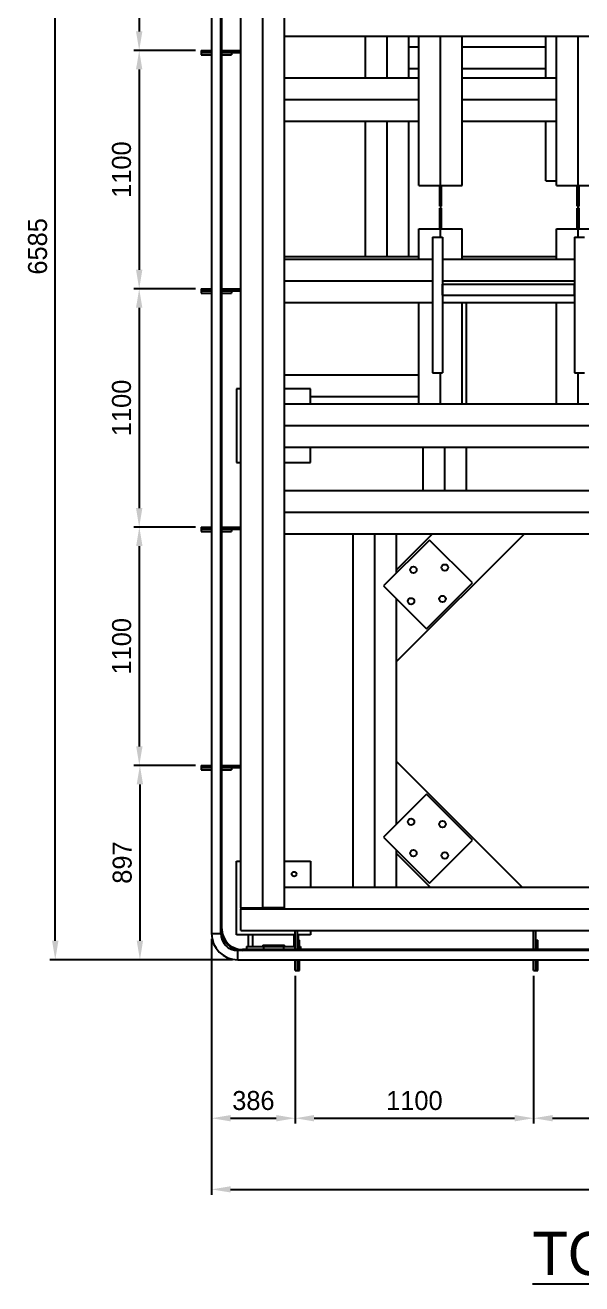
# Model space of a CAD drawing. Header units: millimetres. Extents: x 0 to 16187, y -20471 to 6290.
# Drawn here: x 1840.8 to 1943.5, y 1910.2 to 2142.6 of the extents above; entities that cross this region are included whole.
import ezdxf

# ---------------------------------------------------------------- set-up
doc = ezdxf.new("R2010")
doc.units = ezdxf.units.MM
doc.header["$PDSIZE"] = -1
doc.styles.add('ROMAND-1', font='ic-romand.shx')
doc.dimstyles.new('AM_ISO', dxfattribs={"dimtxt": 3.5, "dimasz": 3.5, "dimexe": 1, "dimexo": 1, "dimgap": 1.5, "dimtad": 1, "dimdsep": 46, "dimtxsty": 'Standard', "dimcen": 0, "dimclrd": 1, "dimclre": 1, "dimclrt": 1, "dimadec": 0, "dimazin": 2, "dimtp": 0.1, "dimtm": 0.1, "dimtfac": 0.71, "dimtdec": 3, "dimtmove": 0, "dimatfit": 3, "dimfxl": 1, "dimlwd": -1, "dimlwe": -1, "dimarcsym": 1})

# ---------------------------------------------------------------- blocks, each defined once
blk = doc.blocks.new('*D4757')
at = {"color": 1, "linetype": 'ByBlock'}
for p, q in [((1872.2, 2181.95), (1860.8, 2181.95)), ((1861.8, 2178.45), (1861.8, 2141.45)), ((1872.2, 2137.95), (1860.8, 2137.95))]:
    blk.add_line(p, q, dxfattribs=at)
at = {"color": 1}
for points in [[(1862.38, 2178.45), (1861.21, 2178.45), (1861.8, 2181.95)], [(1861.21, 2141.45), (1862.38, 2141.45), (1861.8, 2137.95)]]:
    blk.add_solid(points, dxfattribs=at)
at = {"layer": 'Defpoints', "color": 0}
for p in [(1873.2, 2181.95), (1861.8, 2137.95), (1873.2, 2137.95)]:
    blk.add_point(p, dxfattribs=at)
at = {"color": 1, "insert": (1858.55, 2159.95), "char_height": 3.5, "attachment_point": 5, "rotation": 90}
blk.add_mtext('1100', dxfattribs=at)
blk = doc.blocks.new('*D4758')
at = {"color": 1, "linetype": 'ByBlock'}
for p, q in [((1872.2, 2137.95), (1860.8, 2137.95)), ((1861.8, 2134.45), (1861.8, 2097.45)), ((1872.2, 2093.95), (1860.8, 2093.95))]:
    blk.add_line(p, q, dxfattribs=at)
at = {"color": 1}
for points in [[(1862.38, 2134.45), (1861.21, 2134.45), (1861.8, 2137.95)], [(1861.21, 2097.45), (1862.38, 2097.45), (1861.8, 2093.95)]]:
    blk.add_solid(points, dxfattribs=at)
at = {"layer": 'Defpoints', "color": 0}
for p in [(1873.2, 2137.95), (1861.8, 2093.95), (1873.2, 2093.95)]:
    blk.add_point(p, dxfattribs=at)
at = {"color": 1, "insert": (1858.55, 2115.95), "char_height": 3.5, "attachment_point": 5, "rotation": 90}
blk.add_mtext('1100', dxfattribs=at)
blk = doc.blocks.new('*D4759')
at = {"color": 1, "linetype": 'ByBlock'}
for p, q in [((1872.2, 2093.95), (1860.8, 2093.95)), ((1861.8, 2090.45), (1861.8, 2053.45)), ((1872.2, 2049.95), (1860.8, 2049.95))]:
    blk.add_line(p, q, dxfattribs=at)
at = {"color": 1}
for points in [[(1862.38, 2090.45), (1861.21, 2090.45), (1861.8, 2093.95)], [(1861.21, 2053.45), (1862.38, 2053.45), (1861.8, 2049.95)]]:
    blk.add_solid(points, dxfattribs=at)
at = {"layer": 'Defpoints', "color": 0}
for p in [(1873.2, 2093.95), (1861.8, 2049.95), (1873.2, 2049.95)]:
    blk.add_point(p, dxfattribs=at)
at = {"color": 1, "insert": (1858.55, 2071.95), "char_height": 3.5, "attachment_point": 5, "rotation": 90}
blk.add_mtext('1100', dxfattribs=at)
blk = doc.blocks.new('*D4760')
at = {"color": 1, "linetype": 'ByBlock'}
for p, q in [((1872.2, 2049.95), (1860.82, 2049.95)), ((1861.82, 2046.45), (1861.82, 2009.45)), ((1872.2, 2005.95), (1860.82, 2005.95))]:
    blk.add_line(p, q, dxfattribs=at)
at = {"color": 1}
for points in [[(1862.41, 2046.45), (1861.24, 2046.45), (1861.82, 2049.95)], [(1861.24, 2009.45), (1862.41, 2009.45), (1861.82, 2005.95)]]:
    blk.add_solid(points, dxfattribs=at)
at = {"layer": 'Defpoints', "color": 0}
for p in [(1873.2, 2049.95), (1861.82, 2005.95), (1873.2, 2005.95)]:
    blk.add_point(p, dxfattribs=at)
at = {"color": 1, "insert": (1858.57, 2027.95), "char_height": 3.5, "attachment_point": 5, "rotation": 90}
blk.add_mtext('1100', dxfattribs=at)
blk = doc.blocks.new('*D4761')
at = {"color": 1, "linetype": 'ByBlock'}
for p, q in [((1872.2, 2005.95), (1860.93, 2005.95)), ((1861.93, 2002.45), (1861.93, 1973.57)), ((1879, 1970.07), (1860.93, 1970.07))]:
    blk.add_line(p, q, dxfattribs=at)
at = {"color": 1}
for points in [[(1862.51, 2002.45), (1861.34, 2002.45), (1861.93, 2005.95)], [(1861.34, 1973.57), (1862.51, 1973.57), (1861.93, 1970.07)]]:
    blk.add_solid(points, dxfattribs=at)
at = {"layer": 'Defpoints', "color": 0}
for p in [(1873.2, 2005.95), (1861.93, 1970.07), (1880, 1970.07)]:
    blk.add_point(p, dxfattribs=at)
at = {"color": 1, "insert": (1858.68, 1988.01), "char_height": 3.5, "attachment_point": 5, "rotation": 90}
blk.add_mtext('897', dxfattribs=at)
blk = doc.blocks.new('*D4762')
at = {"color": 1, "linetype": 'ByBlock'}
for p, q in [((1875.16, 1973.91), (1875.16, 1939.81)), ((1890.58, 1967.11), (1890.58, 1939.81)), ((1878.66, 1940.81), (1887.08, 1940.81))]:
    blk.add_line(p, q, dxfattribs=at)
at = {"color": 1}
for points in [[(1878.66, 1941.4), (1878.66, 1940.23), (1875.16, 1940.81)], [(1887.08, 1940.23), (1887.08, 1941.4), (1890.58, 1940.81)]]:
    blk.add_solid(points, dxfattribs=at)
at = {"layer": 'Defpoints', "color": 0}
for p in [(1875.16, 1974.91), (1890.58, 1968.11), (1890.58, 1940.81)]:
    blk.add_point(p, dxfattribs=at)
at = {"color": 1, "insert": (1882.87, 1944.06), "char_height": 3.5, "attachment_point": 5}
blk.add_mtext('386', dxfattribs=at)
blk = doc.blocks.new('*D4763')
at = {"color": 1, "linetype": 'ByBlock'}
for p, q in [((1890.58, 1967.11), (1890.58, 1939.81)), ((1934.58, 1967.11), (1934.58, 1939.81)), ((1894.08, 1940.81), (1931.08, 1940.81))]:
    blk.add_line(p, q, dxfattribs=at)
at = {"color": 1}
for points in [[(1894.08, 1941.4), (1894.08, 1940.23), (1890.58, 1940.81)], [(1931.08, 1940.23), (1931.08, 1941.4), (1934.58, 1940.81)]]:
    blk.add_solid(points, dxfattribs=at)
at = {"layer": 'Defpoints', "color": 0}
for p in [(1890.58, 1968.11), (1934.58, 1968.11), (1934.58, 1940.81)]:
    blk.add_point(p, dxfattribs=at)
at = {"color": 1, "insert": (1912.58, 1944.06), "char_height": 3.5, "attachment_point": 5}
blk.add_mtext('1100', dxfattribs=at)
blk = doc.blocks.new('*D4764')
at = {"color": 1, "linetype": 'ByBlock'}
for p, q in [((1934.58, 1967.11), (1934.58, 1939.81)), ((1978.58, 1967.11), (1978.58, 1939.81)), ((1938.08, 1940.81), (1975.08, 1940.81))]:
    blk.add_line(p, q, dxfattribs=at)
at = {"color": 1}
for points in [[(1938.08, 1941.4), (1938.08, 1940.23), (1934.58, 1940.81)], [(1975.08, 1940.23), (1975.08, 1941.4), (1978.58, 1940.81)]]:
    blk.add_solid(points, dxfattribs=at)
at = {"layer": 'Defpoints', "color": 0}
for p in [(1934.58, 1968.11), (1978.58, 1968.11), (1978.58, 1940.81)]:
    blk.add_point(p, dxfattribs=at)
at = {"color": 1, "insert": (1956.58, 1944.06), "char_height": 3.5, "attachment_point": 5}
blk.add_mtext('1100', dxfattribs=at)
blk = doc.blocks.new('*D4767')
at = {"color": 1, "linetype": 'ByBlock'}
for p, q in [((1875.16, 1973.91), (1875.16, 1926.68)), ((2055.61, 1973.91), (2055.61, 1926.68)), ((1878.66, 1927.68), (2052.11, 1927.68))]:
    blk.add_line(p, q, dxfattribs=at)
at = {"color": 1}
for points in [[(1878.66, 1928.26), (1878.66, 1927.1), (1875.16, 1927.68)], [(2052.11, 1927.1), (2052.11, 1928.26), (2055.61, 1927.68)]]:
    blk.add_solid(points, dxfattribs=at)
at = {"layer": 'Defpoints', "color": 0}
for p in [(1875.16, 1974.91), (2055.61, 1974.91), (2055.61, 1927.68)]:
    blk.add_point(p, dxfattribs=at)
at = {"color": 1, "insert": (1965.38, 1930.93), "char_height": 3.5, "attachment_point": 5}
blk.add_mtext('4511', dxfattribs=at)
blk = doc.blocks.new('*D4768')
at = {"color": 1, "linetype": 'ByBlock'}
for p, q in [((1879, 2233.47), (1845.31, 2233.47)), ((1846.31, 1973.57), (1846.31, 2229.97)), ((1879, 1970.07), (1845.31, 1970.07))]:
    blk.add_line(p, q, dxfattribs=at)
at = {"color": 1}
for points in [[(1846.89, 2229.97), (1845.72, 2229.97), (1846.31, 2233.47)], [(1845.72, 1973.57), (1846.89, 1973.57), (1846.31, 1970.07)]]:
    blk.add_solid(points, dxfattribs=at)
at = {"layer": 'Defpoints', "color": 0}
for p in [(1846.31, 2233.47), (1880, 2233.47), (1880, 1970.07)]:
    blk.add_point(p, dxfattribs=at)
at = {"color": 1, "insert": (1843.06, 2101.77), "char_height": 3.5, "attachment_point": 5, "rotation": 90}
blk.add_mtext('6585', dxfattribs=at)

msp = doc.modelspace()

# ---------------------------------------------------------------- linework, layer by layer
at = {"color": 7, "linetype": 'Continuous', "lineweight": 25}
for p, q in [((1880.58237, 1979.66996), (1880.58237, 2223.86996)), ((1884.58237, 1979.66996), (1884.58237, 2223.86996)), ((1888.58237, 1979.66996), (1888.58237, 2223.86996)), ((1875.15837, 2180.28596), (1875.15837, 1974.90996)), ((1876.84637, 1974.90996), (1876.84637, 2180.28596)), ((1877.04637, 1975.75396), (1877.04637, 2180.28596)), ((1888.58237, 2140.60996), (1888.58237, 2144.60996)), ((1888.58237, 2140.60996), (2042.18237, 2140.60996)), ((1903.58237, 2132.88996), (1903.58237, 2140.60996)), ((1907.58237, 2132.88996), (1907.58237, 2140.60996)), ((1911.58237, 2138.60996), (1911.58237, 2140.60996)), ((1911.58237, 2132.88996), (1911.58237, 2140.60996)), ((1913.42237, 2113.00996), (1913.42237, 2140.60996)), ((1913.42237, 2140.60996), (1917.42237, 2140.60996)), ((1917.42237, 2140.60996), (1921.42237, 2140.60996)), ((1917.42237, 2113.00996), (1917.42237, 2140.60996)), ((1921.42237, 2113.00996), (1921.42237, 2140.60996)), ((1936.86237, 2138.60996), (1936.86237, 2140.60996)), ((1936.86237, 2132.88996), (1936.86237, 2140.60996)), ((1938.82237, 2140.60996), (1942.82237, 2140.60996)), ((1938.82237, 2113.00996), (1938.82237, 2140.60996)), ((1942.82237, 2140.60996), (1946.82237, 2140.60996)), ((1942.82237, 2113.00996), (1942.82237, 2140.60996)), ((1873.20237, 2137.95136), (1873.20237, 2137.55136)), ((1873.20237, 2137.95136), (1875.15837, 2137.95136)), ((1877.04637, 2137.95136), (1880.58237, 2137.95136)), ((1911.58237, 2134.60996), (1911.58237, 2138.60996)), ((1911.58237, 2138.60996), (1913.42237, 2138.60996)), ((1921.42237, 2138.60996), (1936.86237, 2138.60996)), ((1936.86237, 2134.60996), (1936.86237, 2138.60996)), ((1873.20237, 2137.55136), (1873.20237, 2137.15136)), ((1873.20237, 2137.55136), (1875.15837, 2137.55136)), ((1873.20237, 2137.15136), (1875.15837, 2137.15136)), ((1877.04637, 2137.55136), (1878.80237, 2137.55136)), ((1877.04637, 2137.55136), (1880.58237, 2137.55136)), ((1877.04637, 2137.15136), (1878.80237, 2137.15136)), ((1878.80237, 2137.55136), (1878.80237, 2137.15136)), ((1911.58237, 2134.60996), (1913.42237, 2134.60996)), ((1921.42237, 2134.60996), (1936.86237, 2134.60996)), ((1888.58237, 2132.88996), (1913.42237, 2132.88996)), ((1903.58237, 2132.88996), (1907.58237, 2132.88996)), ((1907.58237, 2132.88996), (1911.58237, 2132.88996)), ((1921.42237, 2132.88996), (1938.82237, 2132.88996)), ((1936.86237, 2132.88996), (1938.82237, 2132.88996)), ((1888.58237, 2128.88996), (1913.42237, 2128.88996)), ((1921.42237, 2128.88996), (1938.82237, 2128.88996)), ((1888.58237, 2124.88996), (1913.42237, 2124.88996)), ((1903.58237, 2124.88996), (1907.58237, 2124.88996)), ((1903.58237, 2099.88996), (1903.58237, 2124.88996)), ((1907.58237, 2124.88996), (1911.58237, 2124.88996)), ((1907.58237, 2099.88996), (1907.58237, 2124.88996)), ((1911.58237, 2099.88996), (1911.58237, 2124.88996)), ((1921.42237, 2124.88996), (1938.82237, 2124.88996)), ((1936.86237, 2124.88996), (1938.82237, 2124.88996)), ((1936.86237, 2113.84996), (1936.86237, 2124.88996)), ((1913.42237, 2113.00996), (1917.42237, 2113.00996)), ((1917.24237, 2109.18996), (1917.24237, 2113.00996)), ((1917.42237, 2113.00996), (1921.42237, 2113.00996)), ((1917.42237, 2113.00996), (1917.42237, 2109.18996)), ((1917.60237, 2109.18996), (1917.60237, 2113.00996)), ((1936.86237, 2113.84996), (1938.82237, 2113.84996)), ((1938.82237, 2113.00996), (1942.82237, 2113.00996)), ((1942.64237, 2109.18996), (1942.64237, 2113.00996)), ((1942.82237, 2113.00996), (1946.82237, 2113.00996)), ((1942.82237, 2113.00996), (1942.82237, 2109.18996)), ((1943.00237, 2109.18996), (1943.00237, 2113.00996)), ((1917.24237, 2109.18996), (1917.42237, 2109.18996)), ((1917.24237, 2108.82996), (1917.42237, 2108.82996)), ((1917.24237, 2105.00996), (1917.24237, 2108.82996)), ((1917.42237, 2109.18996), (1917.60237, 2109.18996)), ((1917.42237, 2108.82996), (1917.60237, 2108.82996)), ((1917.42237, 2108.82996), (1917.42237, 2105.00996)), ((1917.60237, 2105.00996), (1917.60237, 2108.82996)), ((1942.64237, 2109.18996), (1942.82237, 2109.18996)), ((1942.64237, 2105.00996), (1942.64237, 2108.82996)), ((1942.64237, 2108.82996), (1942.82237, 2108.82996)), ((1942.82237, 2109.18996), (1943.00237, 2109.18996)), ((1942.82237, 2108.82996), (1943.00237, 2108.82996)), ((1942.82237, 2108.82996), (1942.82237, 2105.00996)), ((1943.00237, 2105.00996), (1943.00237, 2108.82996)), ((1913.42237, 2099.40996), (1913.42237, 2105.00996)), ((1913.42237, 2105.00996), (1917.42237, 2105.00996)), ((1915.94237, 2103.44996), (1915.94237, 2078.44996)), ((1915.94237, 2103.44996), (1917.74237, 2103.44996)), ((1917.42237, 2103.44996), (1917.42237, 2105.00996)), ((1917.42237, 2105.00996), (1921.42237, 2105.00996)), ((1917.74237, 2103.44996), (1917.74237, 2078.44996)), ((1921.42237, 2099.40996), (1921.42237, 2105.00996)), ((1938.82237, 2099.40996), (1938.82237, 2105.00996)), ((1938.82237, 2105.00996), (1942.82237, 2105.00996)), ((1942.14237, 2103.44996), (1943.94237, 2103.44996)), ((1942.14237, 2103.44996), (1942.14237, 2078.44996)), ((1942.82237, 2105.00996), (1946.82237, 2105.00996)), ((1942.82237, 2103.44996), (1942.82237, 2105.00996)), ((1888.58237, 2099.88996), (1913.42237, 2099.88996)), ((1888.58237, 2095.40996), (1888.58237, 2099.40996)), ((1888.58237, 2099.40996), (1915.94237, 2099.40996)), ((1903.58237, 2099.88996), (1907.58237, 2099.88996)), ((1907.58237, 2099.88996), (1911.58237, 2099.88996)), ((1913.42237, 2099.40996), (1915.94237, 2099.40996)), ((1917.74237, 2099.40996), (1921.42237, 2099.40996)), ((1917.74237, 2099.40996), (1942.14237, 2099.40996)), ((1921.42237, 2099.88996), (1938.82237, 2099.88996)), ((1938.82237, 2099.40996), (1942.14237, 2099.40996)), ((1873.20237, 2093.95136), (1873.20237, 2093.55136)), ((1873.20237, 2093.95136), (1875.15837, 2093.95136)), ((1877.04637, 2093.95136), (1880.58237, 2093.95136)), ((1888.58237, 2091.40996), (1888.58237, 2095.40996)), ((1888.58237, 2095.40996), (1915.94237, 2095.40996)), ((1917.74237, 2095.40996), (1942.14237, 2095.40996)), ((1917.74237, 2092.76996), (1917.74237, 2094.76996)), ((1917.74237, 2094.76996), (1942.14237, 2094.76996)), ((1942.14237, 2092.76996), (1942.14237, 2094.76996)), ((1873.20237, 2093.55136), (1875.15837, 2093.55136)), ((1873.20237, 2093.55136), (1873.20237, 2093.15136)), ((1873.20237, 2093.15136), (1875.15837, 2093.15136)), ((1877.04637, 2093.55136), (1878.80237, 2093.55136)), ((1877.04637, 2093.55136), (1880.58237, 2093.55136)), ((1877.04637, 2093.15136), (1878.80237, 2093.15136)), ((1878.80237, 2093.55136), (1878.80237, 2093.15136)), ((1888.58237, 2091.40996), (1915.94237, 2091.40996)), ((1913.42237, 2072.68996), (1913.42237, 2091.40996)), ((1913.42237, 2091.40996), (1915.94237, 2091.40996)), ((1917.74237, 2092.76996), (1942.14237, 2092.76996)), ((1917.74237, 2091.40996), (1921.42237, 2091.40996)), ((1917.74237, 2091.40996), (1942.14237, 2091.40996)), ((1921.42237, 2072.68996), (1921.42237, 2091.40996)), ((1922.18237, 2072.68996), (1922.18237, 2091.40996)), ((1938.82237, 2072.68996), (1938.82237, 2091.40996)), ((1938.82237, 2091.40996), (1942.14237, 2091.40996)), ((1888.58237, 2078.04996), (1913.42237, 2078.04996)), ((1915.94237, 2078.44996), (1917.74237, 2078.44996)), ((1917.42237, 2072.68996), (1917.42237, 2078.44996)), ((1942.14237, 2078.44996), (1943.94237, 2078.44996)), ((1942.82237, 2072.68996), (1942.82237, 2078.44996)), ((1879.78237, 2075.48996), (1879.78237, 2061.88996)), ((1880.58237, 2075.48996), (1879.78237, 2075.48996)), ((1893.38237, 2075.48996), (1888.58237, 2075.48996)), ((1893.38237, 2072.68996), (1893.38237, 2075.48996)), ((1893.38237, 2074.04996), (1913.42237, 2074.04996)), ((1888.58237, 2072.68996), (2042.18237, 2072.68996)), ((1888.58237, 2068.68996), (1888.58237, 2072.68996)), ((1913.42237, 2072.68996), (1917.42237, 2072.68996)), ((1917.42237, 2072.68996), (1921.42237, 2072.68996)), ((1938.82237, 2072.68996), (1942.82237, 2072.68996)), ((1942.82237, 2072.68996), (1946.82237, 2072.68996)), ((1888.58237, 2068.68996), (2042.18237, 2068.68996)), ((1888.58237, 2064.68996), (1888.58237, 2068.68996)), ((1888.58237, 2064.68996), (2042.18237, 2064.68996)), ((1893.38237, 2061.88996), (1893.38237, 2064.68996)), ((1914.18237, 2056.68996), (1914.18237, 2064.68996)), ((1918.18237, 2056.68996), (1918.18237, 2064.68996)), ((1922.18237, 2056.68996), (1922.18237, 2064.68996)), ((1879.78237, 2061.88996), (1880.58237, 2061.88996)), ((1888.58237, 2061.88996), (1893.38237, 2061.88996)), ((1888.58237, 2056.68996), (1996.82237, 2056.68996)), ((1914.18237, 2056.68996), (1918.18237, 2056.68996)), ((1918.18237, 2056.68996), (1922.18237, 2056.68996)), ((1888.58237, 2052.68996), (1996.82237, 2052.68996)), ((1873.20237, 2049.95136), (1873.20237, 2049.55136)), ((1873.20237, 2049.95136), (1875.15837, 2049.95136)), ((1873.20237, 2049.55136), (1875.15837, 2049.55136)), ((1873.20237, 2049.55136), (1873.20237, 2049.15136)), ((1877.04637, 2049.95136), (1880.58237, 2049.95136)), ((1877.04637, 2049.55136), (1878.80237, 2049.55136)), ((1877.04637, 2049.55136), (1880.58237, 2049.55136)), ((1878.80237, 2049.55136), (1878.80237, 2049.15136)), ((1873.20237, 2049.15136), (1875.15837, 2049.15136)), ((1877.04637, 2049.15136), (1878.80237, 2049.15136)), ((1888.58237, 2048.68996), (1996.82237, 2048.68996)), ((1901.30237, 1983.48996), (1901.30237, 2048.68996)), ((1901.30237, 2048.68996), (1905.30237, 2048.68996)), ((1905.30237, 2048.68996), (1909.30237, 2048.68996)), ((1905.30237, 1983.48996), (1905.30237, 2048.68996)), ((1915.35522, 2047.56239), (1906.86994, 2039.07711)), ((1909.30237, 2042.07522), (1915.91711, 2048.68996)), ((1909.30237, 2025.10466), (1932.88767, 2048.68996)), ((1909.30237, 2041.50954), (1909.30237, 2048.68996)), ((1923.27482, 2039.64279), (1915.35522, 2047.56239)), ((1915.91711, 2048.68996), (1932.88767, 2048.68996)), ((1909.30237, 2041.50954), (1909.30237, 2042.07522)), ((1906.86994, 2039.07711), (1914.78954, 2031.15751)), ((1914.78954, 2031.15751), (1923.27482, 2039.64279)), ((1909.30237, 2025.10466), (1909.30237, 2036.64468)), ((1909.30237, 1995.13524), (1909.30237, 2036.64468)), ((1873.20237, 2005.95136), (1875.15837, 2005.95136)), ((1873.20237, 2005.95136), (1873.20237, 2005.55136)), ((1873.20237, 2005.55136), (1875.15837, 2005.55136)), ((1873.20237, 2005.55136), (1873.20237, 2005.15136)), ((1877.04637, 2005.95136), (1880.58237, 2005.95136)), ((1877.04637, 2005.55136), (1878.80237, 2005.55136)), ((1877.04637, 2005.55136), (1880.58237, 2005.55136)), ((1878.80237, 2005.55136), (1878.80237, 2005.15136)), ((1909.30237, 1995.13524), (1909.30237, 2006.67526)), ((1932.48767, 1983.48996), (1909.30237, 2006.67526)), ((1873.20237, 2005.15136), (1875.15837, 2005.15136)), ((1877.04637, 2005.15136), (1878.80237, 2005.15136)), ((1914.78954, 2000.62241), (1906.86994, 1992.70281)), ((1923.27482, 1992.13713), (1914.78954, 2000.62241)), ((1906.86994, 1992.70281), (1915.35522, 1984.21753)), ((1915.35522, 1984.21753), (1923.27482, 1992.13713)), ((1909.30237, 1989.7047), (1909.30237, 1990.27039)), ((1909.30237, 1983.48996), (1909.30237, 1990.27039)), ((1915.51711, 1983.48996), (1909.30237, 1989.7047)), ((1879.78237, 1988.28996), (1880.58237, 1988.28996)), ((1879.78237, 1974.68996), (1879.78237, 1988.28996)), ((1888.58237, 1988.28996), (1893.38237, 1988.28996)), ((1893.38237, 1988.28996), (1893.38237, 1983.48996)), ((1888.58237, 1979.66996), (1888.58237, 1983.48996)), ((1888.58237, 1983.48996), (2042.18237, 1983.48996)), ((1880.58237, 1979.66996), (1880.58237, 1979.48996)), ((1880.58237, 1979.66996), (1888.58237, 1979.66996)), ((1880.58237, 1979.66996), (1884.58237, 1979.66996)), ((1880.58237, 1975.48996), (1880.58237, 1979.48996)), ((1880.58237, 1979.48996), (2050.18237, 1979.48996)), ((1888.58237, 1979.66996), (1884.58237, 1979.66996)), ((1880.58237, 1975.48996), (2050.18237, 1975.48996)), ((1890.58237, 1971.95396), (1890.58237, 1975.48996)), ((1890.98237, 1971.95396), (1890.98237, 1975.48996)), ((1893.38237, 1975.48996), (1893.38237, 1974.68996)), ((1934.58237, 1971.95396), (1934.58237, 1975.48996)), ((1934.98237, 1971.95396), (1934.98237, 1975.48996)), ((1875.15837, 1974.90996), (1876.00237, 1974.90996)), ((1876.00237, 1974.90996), (1876.84637, 1974.90996)), ((1890.58237, 1974.68996), (1879.78237, 1974.68996)), ((1881.98237, 1972.51796), (1881.98237, 1974.68996)), ((1882.78237, 1972.51796), (1882.78237, 1974.68996)), ((1890.38237, 1972.51796), (1890.38237, 1974.68996)), ((1893.38237, 1974.68996), (1890.98237, 1974.68996)), ((1890.98237, 1971.95396), (1890.98237, 1973.70996)), ((1890.98237, 1973.70996), (1891.38237, 1973.70996)), ((1891.18237, 1973.70996), (1891.18237, 1974.68996)), ((1891.38237, 1971.95396), (1891.38237, 1973.70996)), ((1934.98237, 1971.95396), (1934.98237, 1973.70996)), ((1934.98237, 1973.70996), (1935.38237, 1973.70996)), ((1935.38237, 1971.95396), (1935.38237, 1973.70996)), ((2050.76237, 1971.75396), (1880.00237, 1971.75396)), ((1880.00237, 1970.90996), (1880.00237, 1971.75396)), ((1880.00237, 1970.06596), (1880.00237, 1970.90996)), ((2049.91837, 1971.95396), (1880.84637, 1971.95396)), ((1881.58237, 1972.51796), (1881.58237, 1971.95396)), ((1881.58237, 1972.51796), (1884.72195, 1972.51796)), ((1884.58237, 1972.75796), (1884.58237, 1972.51796)), ((1884.58237, 1972.75796), (1888.58237, 1972.75796)), ((1884.72195, 1972.51796), (1888.44279, 1972.51796)), ((1884.72195, 1972.51796), (1884.72195, 1971.95396)), ((1888.44279, 1972.51796), (1890.58237, 1972.51796)), ((1888.44279, 1972.51796), (1888.44279, 1971.95396)), ((1888.58237, 1972.51796), (1888.58237, 1972.75796)), ((1891.38237, 1972.51796), (1891.58237, 1972.51796)), ((1891.58237, 1972.51796), (1891.58237, 1971.95396)), ((1880.00237, 1970.06596), (2050.76237, 1970.06596)), ((1890.58237, 1968.10996), (1890.58237, 1970.06596)), ((1890.98237, 1968.10996), (1890.98237, 1970.06596)), ((1891.38237, 1968.10996), (1891.38237, 1970.06596)), ((1934.58237, 1968.10996), (1934.58237, 1970.06596)), ((1934.98237, 1968.10996), (1934.98237, 1970.06596)), ((1935.38237, 1968.10996), (1935.38237, 1970.06596)), ((1890.58237, 1968.10996), (1890.98237, 1968.10996)), ((1890.98237, 1968.10996), (1891.38237, 1968.10996)), ((1934.58237, 1968.10996), (1934.98237, 1968.10996)), ((1934.98237, 1968.10996), (1935.38237, 1968.10996))]:
    msp.add_line(p, q, dxfattribs=at)
for centre, radius in [((1912.38537, 2042.04696), 0.6), ((1918.18365, 2042.47122), 0.6), ((1911.96111, 2036.24868), 0.6), ((1917.75938, 2036.67295), 0.6), ((1911.96111, 1995.53124), 0.6), ((1917.75938, 1995.10698), 0.6), ((1912.38537, 1989.73297), 0.6), ((1918.18365, 1989.3087), 0.6), ((1890.38237, 1985.88996), 0.44)]:
    msp.add_circle(centre, radius, dxfattribs=at)
for centre, radius in [((1880.84637, 1975.75396), 4), ((1880.84637, 1975.75396), 3.8), ((1880.00237, 1974.90996), 4.844), ((1880.00237, 1974.90996), 3.156)]:
    msp.add_arc(centre, radius, 180, 270, dxfattribs=at)

# ---------------------------------------------------------------- texts
at = {"color": 7, "style": 'ROMAND-1'}
msp.add_text('%%UTOP VIEW', height=8, dxfattribs=at).set_placement((1934.37769, 1911.84085))

# ---------------------------------------------------------------- dimensions: what is measured, and where the dimension line sits
dim = msp.add_linear_dim(base=(1846.30627, 2233.47396), p1=(1880.00237, 1970.06596), p2=(1880.00237, 2233.47396), angle=90, dimstyle='AM_ISO', override={"dimtxt": 3.5, "dimdec": 0, "dimlfac": 25})
dim.commit()
dim.dimension.update_dxf_attribs({"geometry": '*D4768', "text_midpoint": (1846.30627, 2101.76996), "dimtype": 160})
for base, p1, p2, picture, middle in [((1861.79807, 2137.95136), (1873.20237, 2181.95136), (1873.20237, 2137.95136), '*D4757', (1858.54807, 2159.95136)), ((1861.79807, 2093.95136), (1873.20237, 2137.95136), (1873.20237, 2093.95136), '*D4758', (1858.54807, 2115.95136)), ((1861.79807, 2049.95136), (1873.20237, 2093.95136), (1873.20237, 2049.95136), '*D4759', (1858.54807, 2071.95136)), ((1861.82401, 2005.95136), (1873.20237, 2049.95136), (1873.20237, 2005.95136), '*D4760', (1858.57401, 2027.95136)), ((1861.92531, 1970.06596), (1873.20237, 2005.95136), (1880.00237, 1970.06596), '*D4761', (1858.67531, 1988.00866))]:
    dim = msp.add_linear_dim(base=base, p1=p1, p2=p2, angle=90, dimstyle='AM_ISO', override={"dimtxt": 3.5, "dimdec": 0, "dimlfac": 25})
    dim.commit()
    dim.dimension.update_dxf_attribs({"geometry": picture, "text_midpoint": middle})
for base, p1, p2, picture, middle in [((1890.58237, 1940.81422), (1875.15837, 1974.90996), (1890.58237, 1968.10996), '*D4762', (1882.87037, 1944.06422)), ((2055.60637, 1927.68145), (1875.15837, 1974.90996), (2055.60637, 1974.90996), '*D4767', (1965.38237, 1930.93145)), ((1934.58237, 1940.81422), (1890.58237, 1968.10996), (1934.58237, 1968.10996), '*D4763', (1912.58237, 1944.06422)), ((1978.58237, 1940.81422), (1934.58237, 1968.10996), (1978.58237, 1968.10996), '*D4764', (1956.58237, 1944.06422))]:
    dim = msp.add_linear_dim(base=base, p1=p1, p2=p2, dimstyle='AM_ISO', override={"dimtxt": 3.5, "dimdec": 0, "dimlfac": 25})
    dim.commit()
    dim.dimension.update_dxf_attribs({"geometry": picture, "text_midpoint": middle})

doc.saveas('drawing.dxf')
